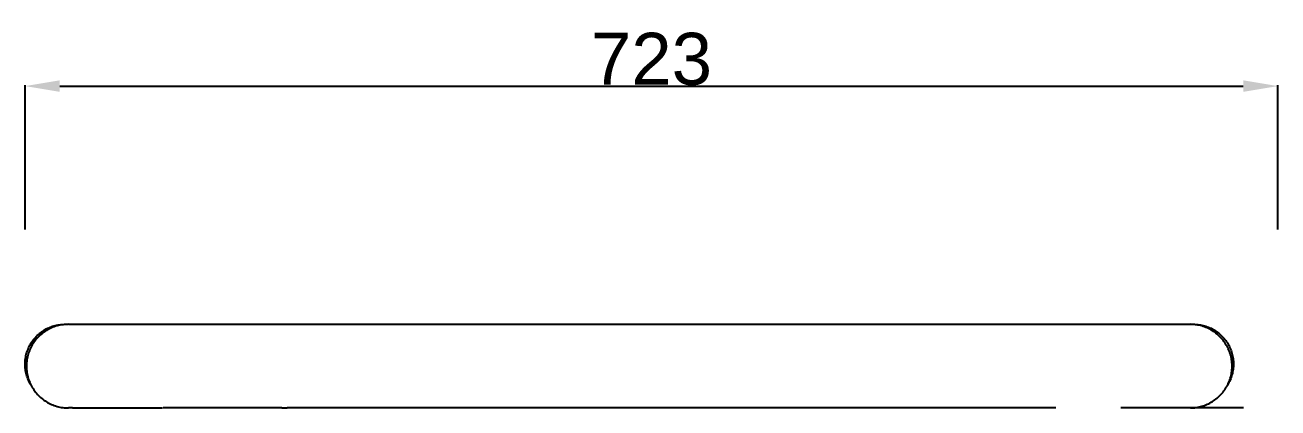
# Model space of a CAD drawing. Header units: millimetres. Extents: x -2163 to 4354, y -841 to 3711.
# Drawn here: x 1582 to 2305, y 1947 to 2168 of the extents above; entities that cross this region are included whole.
import ezdxf

# ---------------------------------------------------------------- set-up
doc = ezdxf.new("R2010")
doc.units = ezdxf.units.MM
doc.header["$MEASUREMENT"] = 0
doc.layers.add('Domyślny', color=7, linetype='Continuous', true_color=0x000000)
doc.layers.add('Utwórz2D linie widoczne', color=7, linetype='Continuous', true_color=0x000000)
doc.styles.add('Arial', font='arial.ttf')
doc.dimstyles.new('Domyślny', dxfattribs={"dimtxt": 30, "dimasz": 20, "dimexe": 0.5, "dimexo": 0.5, "dimgap": 0.25, "dimtad": 1, "dimtoh": 1, "dimdec": 0, "dimzin": 1, "dimdsep": 46, "dimtxsty": 'Arial', "dimcen": 0.5, "dimazin": 0, "dimtfac": 1, "dimtdec": 4, "dimtix": 1, "dimtmove": 1, "dimatfit": 3, "dimfxl": 0, "dimtolj": 1, "dimtzin": 1, "dimarcsym": 0})

# ---------------------------------------------------------------- blocks, each defined once
blk = doc.blocks.new('*D1')
at = {"layer": 'Defpoints', "color": 0}
for p in [(2305.32, 2132.68), (1582.2, 2049.45), (2305.32, 2049.45)]:
    blk.add_point(p, dxfattribs=at)
at = {"layer": 'Domyślny', "color": 0, "lineweight": -2}
for p, q in [((1582.2, 2049.95), (1582.2, 2133.18)), ((2305.32, 2049.95), (2305.32, 2133.18)), ((1602.2, 2132.68), (2285.32, 2132.68))]:
    blk.add_line(p, q, dxfattribs=at)
at = {"layer": 'Domyślny', "color": 0}
for points in [[(1602.2, 2136.02), (1602.2, 2129.35), (1582.2, 2132.68)], [(2285.32, 2129.35), (2285.32, 2136.02), (2305.32, 2132.68)]]:
    blk.add_solid(points, dxfattribs=at)
at = {"layer": 'Domyślny', "color": 0, "insert": (1943.76, 2148.25), "char_height": 30, "attachment_point": 5, "style": 'Arial'}
blk.add_mtext('\\A1;723', dxfattribs=at)

msp = doc.modelspace()

# ---------------------------------------------------------------- linework, layer by layer
at = {"layer": 'Utwórz2D linie widoczne'}
for p, q in [((1588.71, 1988.14), (1589.28, 1988.71)), ((1589.28, 1988.71), (1589.87, 1989.25)), ((1589.87, 1989.25), (1590.47, 1989.77)), ((1590.47, 1989.77), (1591.09, 1990.27)), ((1591.16, 1989.03), (1590.55, 1988.47)), ((1591.09, 1990.27), (1591.73, 1990.75)), ((1591.8, 1989.58), (1591.16, 1989.03)), ((1591.73, 1990.75), (1592.39, 1991.21)), ((1592.46, 1990.1), (1591.8, 1989.58)), ((1592.39, 1991.21), (1593.06, 1991.64)), ((1593.13, 1990.6), (1592.46, 1990.1)), ((1593.06, 1991.64), (1593.75, 1992.05)), ((1593.82, 1991.07), (1593.13, 1990.6)), ((1593.75, 1992.05), (1594.45, 1992.44)), ((1594.52, 1991.52), (1593.82, 1991.07)), ((1594.45, 1992.44), (1595.16, 1992.8)), ((1595.25, 1991.95), (1594.52, 1991.52)), ((1595.16, 1992.8), (1595.88, 1993.14)), ((1595.98, 1992.35), (1595.25, 1991.95)), ((1595.88, 1993.14), (1596.62, 1993.45)), ((1596.73, 1992.73), (1595.98, 1992.35)), ((1596.62, 1993.45), (1597.37, 1993.73)), ((1597.49, 1993.08), (1596.73, 1992.73)), ((1597.37, 1993.73), (1598.12, 1993.99)), ((1598.27, 1993.4), (1597.49, 1993.08)), ((1598.12, 1993.99), (1598.89, 1994.23)), ((1599.05, 1993.7), (1598.27, 1993.4)), ((1598.89, 1994.23), (1599.66, 1994.43)), ((1599.84, 1993.96), (1599.05, 1993.7)), ((1599.66, 1994.43), (1600.44, 1994.61)), ((1600.65, 1994.2), (1599.84, 1993.96)), ((1600.44, 1994.61), (1601.23, 1994.76)), ((1601.46, 1994.42), (1600.65, 1994.2)), ((1601.23, 1994.76), (1602.01, 1994.89)), ((1602.27, 1994.6), (1601.46, 1994.42)), ((1602.01, 1994.89), (1602.81, 1994.98)), ((1603.1, 1994.76), (1602.27, 1994.6)), ((1602.81, 1994.98), (1603.6, 1995.05)), ((1603.92, 1994.89), (1603.1, 1994.76)), ((1603.6, 1995.05), (1604.4, 1995.1)), ((1604.76, 1994.99), (1603.92, 1994.89)), ((1604.4, 1995.1), (1605.2, 1995.11)), ((1605.59, 1995.06), (1604.76, 1994.99)), ((1605.2, 1995.11), (1606.98, 1995.11)), ((1606.43, 1995.1), (1605.59, 1995.06)), ((1607.26, 1995.11), (1606.43, 1995.1)), ((1607.26, 1995.11), (1609.66, 1995.11)), ((1609.66, 1995.11), (1684.66, 1995.11)), ((1684.66, 1995.11), (2177.18, 1995.11)), ((2177.18, 1995.11), (2252.18, 1995.11)), ((2252.18, 1995.11), (2254.58, 1995.11)), ((2254.58, 1995.11), (2256.65, 1995.11)), ((2255.71, 1995.09), (2254.88, 1995.11)), ((2256.54, 1995.03), (2255.71, 1995.09)), ((2257.37, 1994.96), (2256.54, 1995.03)), ((2256.65, 1995.11), (2257.45, 1995.1)), ((2258.19, 1994.85), (2257.37, 1994.96)), ((2257.45, 1995.1), (2258.25, 1995.05)), ((2259.01, 1994.71), (2258.19, 1994.85)), ((2258.25, 1995.05), (2259.04, 1994.98)), ((2259.82, 1994.55), (2259.01, 1994.71)), ((2259.04, 1994.98), (2259.84, 1994.89)), ((2260.63, 1994.36), (2259.82, 1994.55)), ((2259.84, 1994.89), (2260.63, 1994.76)), ((2260.63, 1994.76), (2261.41, 1994.61)), ((2261.43, 1994.14), (2260.63, 1994.36)), ((2261.41, 1994.61), (2262.19, 1994.43)), ((2262.23, 1993.89), (2261.43, 1994.14)), ((2262.19, 1994.43), (2262.97, 1994.22)), ((2263.01, 1993.62), (2262.23, 1993.89)), ((2262.97, 1994.22), (2263.73, 1993.99)), ((2263.79, 1993.32), (2263.01, 1993.62)), ((2263.73, 1993.99), (2264.49, 1993.73)), ((2264.55, 1992.99), (2263.79, 1993.32)), ((2264.49, 1993.73), (2265.24, 1993.45)), ((2265.3, 1992.64), (2264.55, 1992.99)), ((2265.24, 1993.45), (2265.97, 1993.13)), ((2266.04, 1992.26), (2265.3, 1992.64)), ((2265.97, 1993.13), (2266.7, 1992.8)), ((2266.77, 1991.85), (2266.04, 1992.26)), ((2266.7, 1992.8), (2267.41, 1992.43)), ((2267.48, 1991.42), (2266.77, 1991.85)), ((2267.41, 1992.43), (2268.11, 1992.05)), ((2268.18, 1990.97), (2267.48, 1991.42)), ((2268.11, 1992.05), (2268.8, 1991.64)), ((2268.86, 1990.5), (2268.18, 1990.97)), ((2268.8, 1991.64), (2269.47, 1991.2)), ((2269.52, 1990), (2268.86, 1990.5)), ((2269.47, 1991.2), (2270.13, 1990.74)), ((2270.17, 1989.47), (2269.52, 1990)), ((2270.13, 1990.74), (2270.77, 1990.26)), ((2270.8, 1988.93), (2270.17, 1989.47)), ((2270.77, 1990.26), (2271.39, 1989.76)), ((2271.41, 1988.36), (2270.8, 1988.93)), ((2271.39, 1989.76), (2272, 1989.24)), ((2272, 1989.24), (2272.58, 1988.69)), ((2272.58, 1988.69), (2273.15, 1988.13)), ((1583.92, 1980.83), (1584.24, 1981.57)), ((1584.24, 1981.57), (1584.58, 1982.29)), ((1584.58, 1982.29), (1584.94, 1983)), ((1584.94, 1983), (1585.33, 1983.7)), ((1585.57, 1981.78), (1585.21, 1981.02)), ((1585.33, 1983.7), (1585.75, 1984.38)), ((1585.96, 1982.52), (1585.57, 1981.78)), ((1585.75, 1984.38), (1586.19, 1985.05)), ((1586.38, 1983.25), (1585.96, 1982.52)), ((1586.19, 1985.05), (1586.65, 1985.7)), ((1586.82, 1983.96), (1586.38, 1983.25)), ((1586.65, 1985.7), (1587.13, 1986.34)), ((1587.28, 1984.66), (1586.82, 1983.96)), ((1587.13, 1986.34), (1587.64, 1986.96)), ((1587.77, 1985.34), (1587.28, 1984.66)), ((1587.64, 1986.96), (1588.16, 1987.56)), ((1588.28, 1986), (1587.77, 1985.34)), ((1588.16, 1987.56), (1588.71, 1988.14)), ((1588.81, 1986.65), (1588.28, 1986)), ((1589.37, 1987.27), (1588.81, 1986.65)), ((1589.95, 1987.88), (1589.37, 1987.27)), ((1590.55, 1988.47), (1589.95, 1987.88)), ((2272, 1987.78), (2271.41, 1988.36)), ((2272.57, 1987.17), (2272, 1987.78)), ((2273.11, 1986.55), (2272.57, 1987.17)), ((2273.64, 1985.91), (2273.11, 1986.55)), ((2273.15, 1988.13), (2273.7, 1987.55)), ((2274.14, 1985.24), (2273.64, 1985.91)), ((2273.7, 1987.55), (2274.23, 1986.94)), ((2274.62, 1984.57), (2274.14, 1985.24)), ((2274.23, 1986.94), (2274.73, 1986.32)), ((2275.08, 1983.87), (2274.62, 1984.57)), ((2274.73, 1986.32), (2275.21, 1985.68)), ((2275.52, 1983.16), (2275.08, 1983.87)), ((2275.21, 1985.68), (2275.68, 1985.03)), ((2275.92, 1982.44), (2275.52, 1983.16)), ((2275.68, 1985.03), (2276.11, 1984.36)), ((2276.31, 1981.7), (2275.92, 1982.44)), ((2276.11, 1984.36), (2276.53, 1983.68)), ((2276.67, 1980.95), (2276.31, 1981.7)), ((2276.53, 1983.68), (2276.92, 1982.98)), ((2276.92, 1982.98), (2277.28, 1982.27)), ((2277.28, 1982.27), (2277.62, 1981.54)), ((2277.62, 1981.54), (2277.94, 1980.81)), ((1582.27, 1973.86), (1582.34, 1974.66)), ((1582.34, 1974.66), (1582.45, 1975.45)), ((1582.45, 1975.45), (1582.58, 1976.24)), ((1582.58, 1976.24), (1582.73, 1977.02)), ((1582.73, 1977.02), (1582.92, 1977.8)), ((1582.92, 1977.8), (1583.13, 1978.57)), ((1583.13, 1978.57), (1583.37, 1979.33)), ((1583.28, 1974.62), (1583.17, 1973.79)), ((1583.42, 1975.45), (1583.28, 1974.62)), ((1583.37, 1979.33), (1583.63, 1980.09)), ((1583.6, 1976.27), (1583.42, 1975.45)), ((1583.8, 1977.08), (1583.6, 1976.27)), ((1583.63, 1980.09), (1583.92, 1980.83)), ((1584.02, 1977.89), (1583.8, 1977.08)), ((1584.28, 1978.69), (1584.02, 1977.89)), ((1584.56, 1979.48), (1584.28, 1978.69)), ((1584.87, 1980.25), (1584.56, 1979.48)), ((1585.21, 1981.02), (1584.87, 1980.25)), ((2277, 1980.19), (2276.67, 1980.95)), ((2277.3, 1979.42), (2277, 1980.19)), ((2277.58, 1978.64), (2277.3, 1979.42)), ((2277.83, 1977.84), (2277.58, 1978.64)), ((2278.06, 1977.04), (2277.83, 1977.84)), ((2277.94, 1980.81), (2278.23, 1980.06)), ((2278.26, 1976.24), (2278.06, 1977.04)), ((2278.23, 1980.06), (2278.49, 1979.3)), ((2278.43, 1975.42), (2278.26, 1976.24)), ((2278.57, 1974.6), (2278.43, 1975.42)), ((2278.49, 1979.3), (2278.73, 1978.54)), ((2278.68, 1973.78), (2278.57, 1974.6)), ((2278.73, 1978.54), (2278.94, 1977.77)), ((2278.94, 1977.77), (2279.12, 1976.99)), ((2279.12, 1976.99), (2279.28, 1976.2)), ((2279.28, 1976.2), (2279.41, 1975.41)), ((2279.41, 1975.41), (2279.51, 1974.62)), ((2279.51, 1974.62), (2279.58, 1973.82)), ((1582.2, 1972.26), (1582.22, 1973.06)), ((1582.21, 1971.46), (1582.2, 1972.26)), ((1582.25, 1970.66), (1582.21, 1971.46)), ((1582.22, 1973.06), (1582.27, 1973.86)), ((1582.31, 1969.87), (1582.25, 1970.66)), ((1582.4, 1969.07), (1582.31, 1969.87)), ((1582.52, 1968.28), (1582.4, 1969.07)), ((1582.67, 1967.5), (1582.52, 1968.28)), ((1582.84, 1966.72), (1582.67, 1967.5)), ((1583.02, 1972.13), (1583, 1971.54)), ((1583, 1971.54), (1583, 1970.96)), ((1583, 1970.96), (1583, 1970.38)), ((1583, 1970.38), (1583.02, 1969.79)), ((1583.08, 1972.96), (1583.02, 1972.13)), ((1583.02, 1969.79), (1583.08, 1968.96)), ((1583.17, 1973.79), (1583.08, 1972.96)), ((1583.08, 1968.96), (1583.17, 1968.13)), ((1583.17, 1968.13), (1583.28, 1967.3)), ((1583.28, 1967.3), (1583.42, 1966.47)), ((2278.43, 1966.5), (2278.57, 1967.31)), ((2278.57, 1967.31), (2278.68, 1968.14)), ((2278.76, 1972.95), (2278.68, 1973.78)), ((2278.68, 1968.14), (2278.76, 1968.97)), ((2278.82, 1972.13), (2278.76, 1972.95)), ((2278.76, 1968.97), (2278.82, 1969.79)), ((2278.84, 1971.54), (2278.82, 1972.13)), ((2278.82, 1969.79), (2278.84, 1970.38)), ((2278.85, 1970.96), (2278.84, 1971.54)), ((2278.84, 1970.38), (2278.85, 1970.96)), ((2279.17, 1967.45), (2279, 1966.67)), ((2279.32, 1968.24), (2279.17, 1967.45)), ((2279.44, 1969.03), (2279.32, 1968.24)), ((2279.53, 1969.83), (2279.44, 1969.03)), ((2279.6, 1970.62), (2279.53, 1969.83)), ((2279.58, 1973.82), (2279.63, 1973.02)), ((2279.64, 1971.42), (2279.6, 1970.62)), ((2279.63, 1973.02), (2279.65, 1972.22)), ((2279.65, 1972.22), (2279.64, 1971.42)), ((1583.04, 1965.94), (1582.84, 1966.72)), ((1583.27, 1965.18), (1583.04, 1965.94)), ((1583.53, 1964.42), (1583.27, 1965.18)), ((1583.42, 1966.47), (1583.6, 1965.65)), ((1583.81, 1963.67), (1583.53, 1964.42)), ((1583.6, 1965.65), (1583.8, 1964.84)), ((1583.8, 1964.84), (1584.02, 1964.03)), ((1584.11, 1962.93), (1583.81, 1963.67)), ((1584.02, 1964.03), (1584.28, 1963.23)), ((1584.44, 1962.2), (1584.11, 1962.93)), ((1584.28, 1963.23), (1584.56, 1962.44)), ((1584.8, 1961.49), (1584.44, 1962.2)), ((1584.56, 1962.44), (1584.87, 1961.67)), ((1585.18, 1960.79), (1584.8, 1961.49)), ((1584.87, 1961.67), (1585.21, 1960.9)), ((1585.59, 1960.1), (1585.18, 1960.79)), ((1585.21, 1960.9), (1585.57, 1960.14)), ((1585.57, 1960.14), (1585.96, 1959.4)), ((2275.92, 1959.48), (2276.31, 1960.21)), ((2276.64, 1960.74), (2276.23, 1960.05)), ((2276.31, 1960.21), (2276.66, 1960.96)), ((2277.03, 1961.44), (2276.64, 1960.74)), ((2276.66, 1960.96), (2277, 1961.73)), ((2277, 1961.73), (2277.3, 1962.5)), ((2277.38, 1962.16), (2277.03, 1961.44)), ((2277.3, 1962.5), (2277.58, 1963.28)), ((2277.72, 1962.89), (2277.38, 1962.16)), ((2277.58, 1963.28), (2277.83, 1964.07)), ((2278.03, 1963.63), (2277.72, 1962.89)), ((2277.83, 1964.07), (2278.06, 1964.87)), ((2278.31, 1964.38), (2278.03, 1963.63)), ((2278.06, 1964.87), (2278.26, 1965.68)), ((2278.26, 1965.68), (2278.43, 1966.5)), ((2278.56, 1965.13), (2278.31, 1964.38)), ((2278.79, 1965.9), (2278.56, 1965.13)), ((2279, 1966.67), (2278.79, 1965.9)), ((1585.96, 1959.4), (1586.38, 1958.67)), ((1586.38, 1958.67), (1586.82, 1957.96)), ((1586.82, 1957.96), (1587.28, 1957.26)), ((1587.28, 1957.26), (1587.77, 1956.58)), ((1587.77, 1956.58), (1588.28, 1955.92)), ((1588.28, 1955.92), (1588.81, 1955.27)), ((1588.81, 1955.27), (1589.37, 1954.65)), ((1589.37, 1954.65), (1589.95, 1954.04)), ((1589.95, 1954.04), (1590.55, 1953.45)), ((1590.55, 1953.45), (1591.16, 1952.89)), ((1591.16, 1952.89), (1591.8, 1952.34)), ((2269.52, 1951.92), (2270.16, 1952.44)), ((2270.16, 1952.44), (2270.79, 1952.98)), ((2270.79, 1952.98), (2271.4, 1953.55)), ((2271.4, 1953.55), (2271.99, 1954.14)), ((2271.99, 1954.14), (2272.56, 1954.74)), ((2272.56, 1954.74), (2273.11, 1955.37)), ((2273.11, 1955.37), (2273.64, 1956.01)), ((2273.64, 1956.01), (2274.14, 1956.67)), ((2274.14, 1956.67), (2274.62, 1957.35)), ((2274.62, 1957.35), (2275.08, 1958.04)), ((2275.08, 1958.04), (2275.51, 1958.75)), ((2275.51, 1958.75), (2275.92, 1959.48)), ((1591.8, 1952.34), (1592.46, 1951.82)), ((1592.46, 1951.82), (1593.13, 1951.32)), ((1593.13, 1951.32), (1593.82, 1950.85)), ((1593.82, 1950.85), (1594.53, 1950.4)), ((1594.53, 1950.4), (1595.25, 1949.97)), ((1595.25, 1949.97), (1595.98, 1949.57)), ((1595.98, 1949.57), (1596.73, 1949.19)), ((1596.73, 1949.19), (1597.49, 1948.84)), ((1597.49, 1948.84), (1598.27, 1948.52)), ((1598.27, 1948.52), (1599.05, 1948.22)), ((1599.05, 1948.22), (1599.84, 1947.96)), ((1599.84, 1947.96), (1600.65, 1947.72)), ((1600.65, 1947.72), (1601.46, 1947.5)), ((1601.46, 1947.5), (1602.27, 1947.32)), ((1602.27, 1947.32), (1603.1, 1947.16)), ((1603.1, 1947.16), (1603.92, 1947.03)), ((1603.92, 1947.03), (1604.76, 1946.93)), ((1604.76, 1946.93), (1605.59, 1946.86)), ((1605.59, 1946.86), (1606.43, 1946.82)), ((1606.43, 1946.82), (1607.26, 1946.81)), ((1609.66, 1946.81), (1607.26, 1946.81)), ((1609.66, 1946.81), (1661.53, 1946.81)), ((1730.48, 1946.81), (1661.82, 1946.81)), ((1730.48, 1946.81), (1662.07, 1946.81)), ((1730.48, 1946.81), (1733.52, 1946.81)), ((2177.18, 1946.81), (1733.52, 1946.81)), ((2285.36, 1946.81), (2214.68, 1946.81)), ((2254.86, 1946.81), (2255.69, 1946.83)), ((2255.69, 1946.83), (2256.52, 1946.88)), ((2256.52, 1946.88), (2257.35, 1946.96)), ((2257.35, 1946.96), (2258.18, 1947.07)), ((2258.18, 1947.07), (2259, 1947.21)), ((2259, 1947.21), (2259.81, 1947.37)), ((2259.81, 1947.37), (2260.62, 1947.56)), ((2260.62, 1947.56), (2261.42, 1947.78)), ((2261.42, 1947.78), (2262.22, 1948.03)), ((2262.22, 1948.03), (2263, 1948.3)), ((2263, 1948.3), (2263.78, 1948.6)), ((2263.78, 1948.6), (2264.54, 1948.93)), ((2264.54, 1948.93), (2265.29, 1949.28)), ((2265.29, 1949.28), (2266.03, 1949.66)), ((2266.03, 1949.66), (2266.76, 1950.06)), ((2266.76, 1950.06), (2267.47, 1950.49)), ((2267.47, 1950.49), (2268.17, 1950.94)), ((2268.17, 1950.94), (2268.85, 1951.42)), ((2268.85, 1951.42), (2269.52, 1951.92))]:
    msp.add_line(p, q, dxfattribs=at)

# ---------------------------------------------------------------- dimensions: what is measured, and where the dimension line sits
at = {"layer": 'Domyślny'}
dim = msp.add_aligned_dim(p1=(1582.2, 2049.45), p2=(2305.32, 2049.45), distance=83.23, dimstyle='Domyślny', dxfattribs=at)
dim.commit()
dim.dimension.update_dxf_attribs({"geometry": '*D1', "text_midpoint": (1943.76, 2148.25)})

doc.saveas('drawing.dxf')
